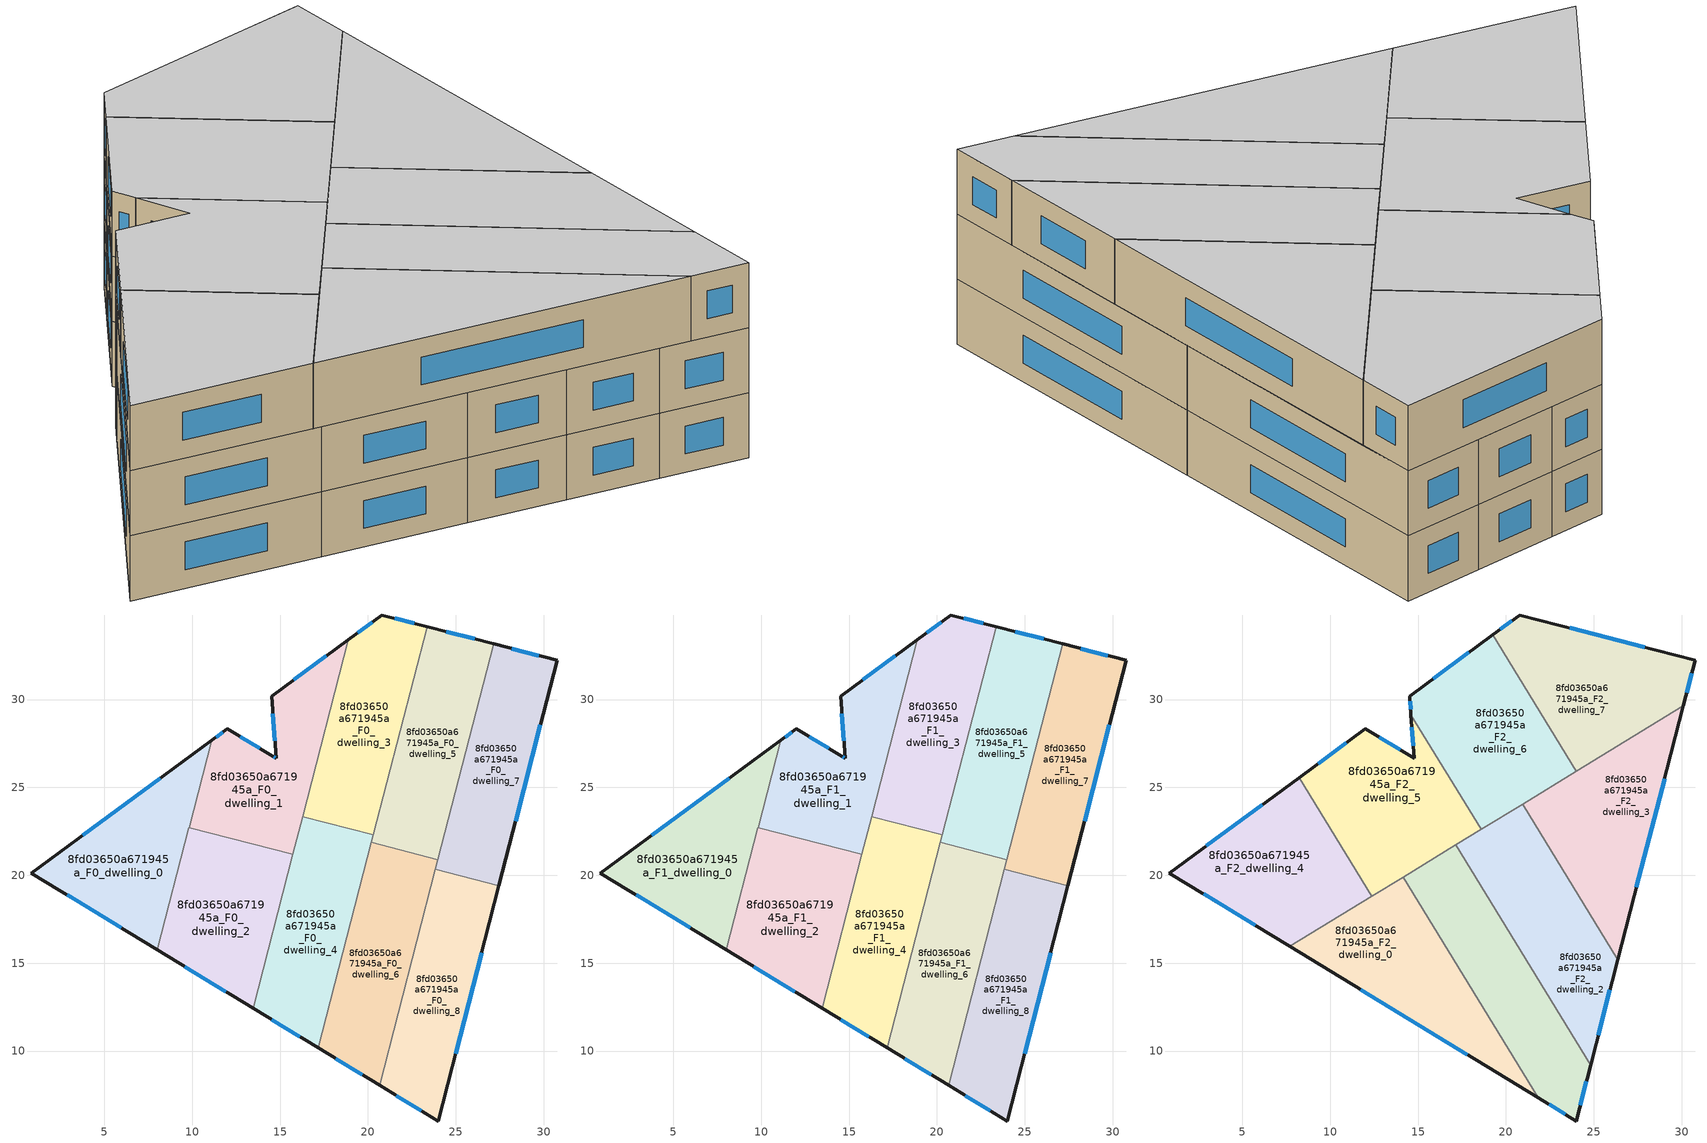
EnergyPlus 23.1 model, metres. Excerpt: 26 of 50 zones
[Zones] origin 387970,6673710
8fd03650a671945a_F0_dwelling_0
 floor ground (EU_floor_Construction): 11.1,27.68 8.03,15.76 0.85,20.13 z0
 wall outside (EU_wall_Construction): 11.1,27.68 0.85,20.13 8.03,15.76 z0:3
 wall to 8fd03650a671945a_F0_dwelling_2 (EU_wall_Construction): 8.03,15.76 9.82,22.71 z0:3
 wall to 8fd03650a671945a_F0_dwelling_1 (EU_wall_Construction): 9.82,22.71 11.1,27.68 z0:3
 window (EU_Window_Construction): 8.17,25.52 3.78,22.29 / 2.9,18.88 5.98,17.01 z0.86:2.14
8fd03650a671945a_F0_dwelling_1
 floor ground (EU_floor_Construction): 18.89,33.41 15.73,21.18 9.82,22.71 11.1,27.68 12.01,28.34 14.58,26.78 14.78,26.65 14.52,30.2 z0
 wall outside (EU_wall_Construction): 18.89,33.41 14.52,30.2 14.78,26.65 14.58,26.78 12.01,28.34 11.1,27.68 z0:3
 wall to 8fd03650a671945a_F0_dwelling_2 (EU_wall_Construction): 9.82,22.71 15.73,21.18 z0:3
 wall to 8fd03650a671945a_F0_dwelling_3 (EU_wall_Construction): 16.29,23.34 18.89,33.41 z0:3
 wall to 8fd03650a671945a_F0_dwelling_4 (EU_wall_Construction): 15.73,21.19 16.29,23.34 z0:3
 window (EU_Window_Construction): 14.72,26.69 14.64,26.74 / 14.6,29.18 14.71,27.66 / 17.64,32.49 15.77,31.11 / 11.75,28.15 11.36,27.87 / 13.84,27.22 12.74,27.9 z0.86:2.14
8fd03650a671945a_F0_dwelling_2
 floor ground (EU_floor_Construction): 15.73,21.18 13.47,12.44 8.03,15.76 9.82,22.71 z0
 wall outside (EU_wall_Construction): 8.03,15.76 13.47,12.44 z0:3
 wall to 8fd03650a671945a_F0_dwelling_4 (EU_wall_Construction): 13.47,12.44 15.73,21.18 z0:3
 window (EU_Window_Construction): 9.58,14.81 11.92,13.39 z0.86:2.14
8fd03650a671945a_F0_dwelling_3
 floor ground (EU_floor_Construction): 23.37,34.14 20.32,22.31 16.29,23.34 18.89,33.41 20.79,34.81 z0
 wall outside (EU_wall_Construction): 23.37,34.14 20.79,34.81 18.89,33.41 z0:3
 wall to 8fd03650a671945a_F0_dwelling_4 (EU_wall_Construction): 16.29,23.34 20.32,22.31 z0:3
 wall to 8fd03650a671945a_F0_dwelling_5 (EU_wall_Construction): 20.32,22.31 23.37,34.14 z0:3
 window (EU_Window_Construction): 20.24,34.41 19.43,33.81 / 22.63,34.33 21.53,34.62 z0.86:2.14
8fd03650a671945a_F0_dwelling_4
 floor ground (EU_floor_Construction): 20.32,22.31 17.18,10.17 13.47,12.44 16.29,23.34 z0
 wall outside (EU_wall_Construction): 13.47,12.44 17.18,10.17 z0:3
 wall to 8fd03650a671945a_F0_dwelling_6 (EU_wall_Construction): 17.18,10.17 20.2,21.87 z0:3
 wall to 8fd03650a671945a_F0_dwelling_5 (EU_wall_Construction): 20.2,21.87 20.32,22.31 z0:3
 window (EU_Window_Construction): 14.53,11.79 16.12,10.82 z0.86:2.14
8fd03650a671945a_F0_dwelling_5
 floor ground (EU_floor_Construction): 27.15,33.17 23.98,20.9 20.2,21.87 23.37,34.14 z0
 wall outside (EU_wall_Construction): 27.15,33.17 23.37,34.14 z0:3
 wall to 8fd03650a671945a_F0_dwelling_6 (EU_wall_Construction): 20.2,21.87 23.98,20.9 z0:3
 wall to 8fd03650a671945a_F0_dwelling_7 (EU_wall_Construction): 23.98,20.9 27.15,33.17 z0:3
 window (EU_Window_Construction): 26.07,33.45 24.45,33.86 z0.86:2.14
8fd03650a671945a_F0_dwelling_6
 floor ground (EU_floor_Construction): 23.98,20.9 20.67,8.05 17.18,10.17 20.2,21.87 z0
 wall outside (EU_wall_Construction): 17.18,10.17 20.67,8.05 z0:3
 wall to 8fd03650a671945a_F0_dwelling_8 (EU_wall_Construction): 20.67,8.05 23.84,20.34 z0:3
 wall to 8fd03650a671945a_F0_dwelling_7 (EU_wall_Construction): 23.84,20.34 23.98,20.9 z0:3
 window (EU_Window_Construction): 18.18,9.57 19.67,8.66 z0.86:2.14
8fd03650a671945a_F0_dwelling_7
 floor ground (EU_floor_Construction): 30.77,32.23 27.45,19.4 23.84,20.34 27.15,33.17 z0
 wall outside (EU_wall_Construction): 27.45,19.4 30.77,32.23 27.15,33.17 z0:3
 wall to 8fd03650a671945a_F0_dwelling_8 (EU_wall_Construction): 23.84,20.34 27.45,19.4 z0:3
 window (EU_Window_Construction): 29.73,32.5 28.18,32.9 / 28.4,23.07 29.82,28.57 z0.86:2.14
8fd03650a671945a_F0_dwelling_8
 floor ground (EU_floor_Construction): 27.45,19.4 24,6.02 20.67,8.05 23.84,20.34 z0
 wall outside (EU_wall_Construction): 20.67,8.05 24,6.02 27.45,19.4 z0:3
 window (EU_Window_Construction): 24.99,9.84 26.47,15.58 / 21.62,7.47 23.05,6.6 z0.86:2.14
8fd03650a671945a_F1_dwelling_0
 floor to 8fd03650a671945a_F0_dwelling_0 (EU_floor_Construction): 11.1,27.68 8.03,15.76 0.85,20.13 z3
 wall outside (EU_wall_Construction): 11.1,27.68 0.85,20.13 8.03,15.76 z3:6
 wall to 8fd03650a671945a_F1_dwelling_2 (EU_wall_Construction): 8.03,15.76 9.82,22.71 z3:6
 wall to 8fd03650a671945a_F1_dwelling_1 (EU_wall_Construction): 9.82,22.71 11.1,27.68 z3:6
 window (EU_Window_Construction): 8.17,25.52 3.78,22.29 / 2.9,18.88 5.98,17.01 z3.86:5.14
8fd03650a671945a_F1_dwelling_1
 floor to 8fd03650a671945a_F0_dwelling_1 (EU_floor_Construction): 18.89,33.41 15.73,21.18 9.82,22.71 11.1,27.68 12.01,28.34 14.58,26.78 14.78,26.65 14.52,30.2 z3
 wall outside (EU_wall_Construction): 18.89,33.41 14.52,30.2 14.78,26.65 14.58,26.78 12.01,28.34 11.1,27.68 z3:6
 wall to 8fd03650a671945a_F1_dwelling_2 (EU_wall_Construction): 9.82,22.71 15.73,21.18 z3:6
 wall to 8fd03650a671945a_F1_dwelling_3 (EU_wall_Construction): 16.29,23.34 18.89,33.41 z3:6
 wall to 8fd03650a671945a_F1_dwelling_4 (EU_wall_Construction): 15.73,21.19 16.29,23.34 z3:6
 window (EU_Window_Construction): 14.72,26.69 14.64,26.74 / 14.6,29.18 14.71,27.66 / 17.64,32.49 15.77,31.11 / 11.75,28.15 11.36,27.87 / 13.84,27.22 12.74,27.9 z3.86:5.14
8fd03650a671945a_F1_dwelling_2
 floor to 8fd03650a671945a_F0_dwelling_2 (EU_floor_Construction): 15.73,21.18 13.47,12.44 8.03,15.76 9.82,22.71 z3
 wall outside (EU_wall_Construction): 8.03,15.76 13.47,12.44 z3:6
 wall to 8fd03650a671945a_F1_dwelling_4 (EU_wall_Construction): 13.47,12.44 15.73,21.18 z3:6
 window (EU_Window_Construction): 9.58,14.81 11.92,13.39 z3.86:5.14
8fd03650a671945a_F1_dwelling_3
 floor to 8fd03650a671945a_F0_dwelling_3 (EU_floor_Construction): 23.37,34.14 20.32,22.31 16.29,23.34 18.89,33.41 20.79,34.81 z3
 wall outside (EU_wall_Construction): 23.37,34.14 20.79,34.81 18.89,33.41 z3:6
 wall to 8fd03650a671945a_F1_dwelling_4 (EU_wall_Construction): 16.29,23.34 20.32,22.31 z3:6
 wall to 8fd03650a671945a_F1_dwelling_5 (EU_wall_Construction): 20.32,22.31 23.37,34.14 z3:6
 window (EU_Window_Construction): 20.24,34.41 19.43,33.81 / 22.63,34.33 21.53,34.62 z3.86:5.14
 ceiling adiabatic (EU_roof_Construction): 20.32,22.31 20.73,23.91 18.76,22.71 z6; 18.49,22.78 16.84,25.48 16.29,23.34 z6
8fd03650a671945a_F1_dwelling_4
 floor to 8fd03650a671945a_F0_dwelling_4 (EU_floor_Construction): 20.32,22.31 17.18,10.17 13.47,12.44 16.29,23.34 z3
 wall outside (EU_wall_Construction): 13.47,12.44 17.18,10.17 z3:6
 wall to 8fd03650a671945a_F1_dwelling_6 (EU_wall_Construction): 17.18,10.17 20.2,21.87 z3:6
 wall to 8fd03650a671945a_F1_dwelling_5 (EU_wall_Construction): 20.2,21.87 20.32,22.31 z3:6
 window (EU_Window_Construction): 14.53,11.79 16.12,10.82 z3.86:5.14
 ceiling adiabatic (EU_roof_Construction): 18.05,13.53 19.27,18.27 17.16,21.73 15.63,20.8 15.03,18.47 z6
8fd03650a671945a_F1_dwelling_5
 floor to 8fd03650a671945a_F0_dwelling_5 (EU_floor_Construction): 27.15,33.17 23.98,20.9 20.2,21.87 23.37,34.14 z3
 wall outside (EU_wall_Construction): 27.15,33.17 23.37,34.14 z3:6
 wall to 8fd03650a671945a_F1_dwelling_6 (EU_wall_Construction): 20.2,21.87 23.98,20.9 z3:6
 wall to 8fd03650a671945a_F1_dwelling_7 (EU_wall_Construction): 23.98,20.9 27.15,33.17 z3:6
 window (EU_Window_Construction): 26.07,33.45 24.45,33.86 z3.86:5.14
8fd03650a671945a_F1_dwelling_6
 floor to 8fd03650a671945a_F0_dwelling_6 (EU_floor_Construction): 23.98,20.9 20.67,8.05 17.18,10.17 20.2,21.87 z3
 wall outside (EU_wall_Construction): 17.18,10.17 20.67,8.05 z3:6
 wall to 8fd03650a671945a_F1_dwelling_8 (EU_wall_Construction): 20.67,8.05 23.84,20.34 z3:6
 wall to 8fd03650a671945a_F1_dwelling_7 (EU_wall_Construction): 23.84,20.34 23.98,20.9 z3:6
 window (EU_Window_Construction): 18.18,9.57 19.67,8.66 z3.86:5.14
 ceiling adiabatic (EU_roof_Construction): 23.65,19.62 23.98,20.9 22.66,21.24 z6
8fd03650a671945a_F1_dwelling_7
 floor to 8fd03650a671945a_F0_dwelling_7 (EU_floor_Construction): 30.77,32.23 27.45,19.4 23.84,20.34 27.15,33.17 z3
 wall outside (EU_wall_Construction): 27.45,19.4 30.77,32.23 27.15,33.17 z3:6
 wall to 8fd03650a671945a_F1_dwelling_8 (EU_wall_Construction): 23.84,20.34 27.45,19.4 z3:6
 window (EU_Window_Construction): 29.73,32.5 28.18,32.9 / 28.4,23.07 29.82,28.57 z3.86:5.14
8fd03650a671945a_F1_dwelling_8
 floor to 8fd03650a671945a_F0_dwelling_8 (EU_floor_Construction): 27.45,19.4 24,6.02 20.67,8.05 23.84,20.34 z3
 wall outside (EU_wall_Construction): 20.67,8.05 24,6.02 27.45,19.4 z3:6
 window (EU_Window_Construction): 24.99,9.84 26.47,15.58 / 21.62,7.47 23.05,6.6 z3.86:5.14
8fd03650a671945a_F2_dwelling_0
 floor to 8fd03650a671945a_F1_dwelling_2 (EU_floor_Construction): 14.16,19.9 15.03,18.47 13.47,12.44 8.03,15.76 8.15,16.22 z6
 floor to 8fd03650a671945a_F1_dwelling_4 (EU_floor_Construction): 15.03,18.47 18.05,13.53 17.18,10.18 13.47,12.44 z6
 floor to 8fd03650a671945a_F1_dwelling_0 (EU_floor_Construction): 8.15,16.22 8.03,15.76 7.71,15.95 z6
 floor to 8fd03650a671945a_F1_dwelling_6 (EU_floor_Construction): 18.05,13.53 20.89,8.89 20.67,8.05 17.18,10.18 z6
 floor to 8fd03650a671945a_F1_dwelling_8 (EU_floor_Construction): 20.89,8.89 21.84,7.34 20.67,8.05 z6
 wall outside (EU_wall_Construction): 7.71,15.95 21.84,7.34 z6:9
 wall to 8fd03650a671945a_F2_dwelling_1 (EU_wall_Construction): 21.84,7.34 14.16,19.9 z6:9
 wall to 8fd03650a671945a_F2_dwelling_4 (EU_wall_Construction): 12.37,18.8 7.71,15.95 z6:9
 wall to 8fd03650a671945a_F2_dwelling_5 (EU_wall_Construction): 14.16,19.9 12.37,18.8 z6:9
 window (EU_Window_Construction): 11.74,13.49 17.8,9.8 z6.86:8.14
 ceiling to 8fd03650a671945a_F3_dwelling_0 (EU_floor_Construction): 21.84,7.34 14.16,19.9 7.71,15.95 z9
8fd03650a671945a_F2_dwelling_1
 floor to 8fd03650a671945a_F1_dwelling_6 (EU_floor_Construction): 19.27,18.27 22.11,13.63 20.89,8.89 18.05,13.53 z6
 floor to 8fd03650a671945a_F1_dwelling_8 (EU_floor_Construction): 22.11,13.63 24.82,9.2 24,6.02 21.84,7.34 20.89,8.89 z6
 floor to 8fd03650a671945a_F1_dwelling_2 (EU_floor_Construction): 15.63,20.8 15.03,18.47 14.16,19.9 z6
 floor adiabatic (EU_floor_Construction): 17.16,21.73 19.27,18.27 18.05,13.53 15.03,18.47 15.63,20.8 14.16,19.9 z6
 wall outside (EU_wall_Construction): 21.84,7.34 24,6.02 24.82,9.2 z6:9
 wall to 8fd03650a671945a_F2_dwelling_2 (EU_wall_Construction): 24.82,9.2 17.16,21.73 z6:9
 wall to 8fd03650a671945a_F2_dwelling_5 (EU_wall_Construction): 17.16,21.73 14.16,19.9 z6:9
 window (EU_Window_Construction): 22.45,6.96 23.38,6.4 / 24.23,6.93 24.58,8.29 z6.86:8.14
 ceiling to 8fd03650a671945a_F3_dwelling_1 (EU_floor_Construction): 24,6.02 24.82,9.2 17.16,21.73 14.16,19.9 21.84,7.34 z9
8fd03650a671945a_F2_dwelling_2
 floor to 8fd03650a671945a_F1_dwelling_8 (EU_floor_Construction): 23.65,19.62 26.36,15.19 24.82,9.2 22.11,13.63 z6
 floor to 8fd03650a671945a_F1_dwelling_6 (EU_floor_Construction): 22.66,21.24 23.65,19.62 22.11,13.63 19.27,18.27 20.2,21.87 z6
 floor to 8fd03650a671945a_F1_dwelling_4 (EU_floor_Construction): 20.32,22.31 19.27,18.27 17.16,21.73 18.76,22.71 z6
 floor to 8fd03650a671945a_F1_dwelling_5 (EU_floor_Construction): 20.95,24.05 22.66,21.24 20.2,21.87 20.73,23.91 z6
 floor adiabatic (EU_floor_Construction): 20.95,24.05 20.73,23.91 20.32,22.31 18.76,22.71 z6
 wall outside (EU_wall_Construction): 24.82,9.2 26.36,15.18 z6:9
 wall to 8fd03650a671945a_F2_dwelling_3 (EU_wall_Construction): 26.36,15.18 20.95,24.05 z6:9
 wall to 8fd03650a671945a_F2_dwelling_6 (EU_wall_Construction): 20.95,24.05 18.59,22.61 z6:9
 wall to 8fd03650a671945a_F2_dwelling_5 (EU_wall_Construction): 18.59,22.61 17.16,21.73 z6:9
 window (EU_Window_Construction): 25.26,10.91 25.92,13.47 z6.86:8.14
 ceiling to 8fd03650a671945a_F3_dwelling_2 (EU_floor_Construction): 24.82,9.2 26.36,15.18 20.95,24.05 17.16,21.73 z9
8fd03650a671945a_F2_dwelling_3
 floor to 8fd03650a671945a_F1_dwelling_7 (EU_floor_Construction): 30.09,29.63 27.45,19.4 23.84,20.34 25.52,26.84 z6
 floor to 8fd03650a671945a_F1_dwelling_8 (EU_floor_Construction): 27.45,19.4 26.36,15.19 23.65,19.62 23.84,20.34 z6
 floor to 8fd03650a671945a_F1_dwelling_5 (EU_floor_Construction): 25.52,26.84 23.98,20.9 22.66,21.24 20.95,24.05 z6
 floor adiabatic (EU_floor_Construction): 23.98,20.9 23.65,19.62 22.66,21.24 z6
 wall outside (EU_wall_Construction): 26.36,15.18 30.09,29.63 z6:9
 wall to 8fd03650a671945a_F2_dwelling_7 (EU_wall_Construction): 30.09,29.63 23.99,25.91 z6:9
 wall to 8fd03650a671945a_F2_dwelling_6 (EU_wall_Construction): 23.99,25.91 20.95,24.05 z6:9
 window (EU_Window_Construction): 27.43,19.31 29.03,25.51 z6.86:8.14
 ceiling to 8fd03650a671945a_F3_dwelling_3 (EU_floor_Construction): 26.36,15.18 30.09,29.63 20.95,24.05 z9
8fd03650a671945a_F2_dwelling_4
 floor to 8fd03650a671945a_F1_dwelling_0 (EU_floor_Construction): 8.23,25.56 9.87,22.89 8.15,16.22 7.71,15.95 0.85,20.13 z6
 floor to 8fd03650a671945a_F1_dwelling_2 (EU_floor_Construction): 10.01,22.66 12.37,18.8 8.15,16.22 9.82,22.71 z6
 floor to 8fd03650a671945a_F1_dwelling_1 (EU_floor_Construction): 9.87,22.89 10.01,22.66 9.82,22.71 z6
 wall outside (EU_wall_Construction): 8.23,25.56 0.85,20.13 7.71,15.95 z6:9
 wall to 8fd03650a671945a_F2_dwelling_5 (EU_wall_Construction): 12.37,18.8 8.23,25.56 z6:9
 window (EU_Window_Construction): 2.81,18.94 5.75,17.15 / 6.12,24.01 2.96,21.68 z6.86:8.14
 ceiling to 8fd03650a671945a_F3_dwelling_4 (EU_floor_Construction): 12.37,18.8 8.23,25.56 0.85,20.13 7.71,15.95 z9
8fd03650a671945a_F2_dwelling_5
 floor to 8fd03650a671945a_F1_dwelling_1 (EU_floor_Construction): 14.6,29.14 16.84,25.48 15.73,21.18 10.01,22.66 9.87,22.89 11.1,27.68 12.01,28.34 14.78,26.65 z6
 floor to 8fd03650a671945a_F1_dwelling_0 (EU_floor_Construction): 11.1,27.68 9.87,22.89 8.23,25.56 z6
 floor to 8fd03650a671945a_F1_dwelling_2 (EU_floor_Construction): 15.73,21.18 15.63,20.8 12.37,18.8 10.01,22.66 z6
 floor to 8fd03650a671945a_F1_dwelling_4 (EU_floor_Construction): 18.49,22.78 18.59,22.61 15.63,20.8 16.29,23.34 z6
 floor adiabatic (EU_floor_Construction): 16.84,25.48 18.49,22.78 16.29,23.34 z6
 wall outside (EU_wall_Construction): 14.6,29.14 14.78,26.65 12.01,28.34 8.23,25.56 z6:9
 wall to 8fd03650a671945a_F2_dwelling_6 (EU_wall_Construction): 18.59,22.61 14.6,29.14 z6:9
 window (EU_Window_Construction): 10.93,27.55 9.31,26.36 / 13.99,27.14 12.8,27.86 / 14.65,28.43 14.73,27.36 z6.86:8.14
 ceiling to 8fd03650a671945a_F3_dwelling_5 (EU_floor_Construction): 18.59,22.61 14.6,29.14 14.78,26.65 12.01,28.34 8.23,25.56 12.37,18.8 z9
8fd03650a671945a_F2_dwelling_6
 floor to 8fd03650a671945a_F1_dwelling_3 (EU_floor_Construction): 19.24,33.67 22.06,29.07 20.73,23.91 18.76,22.71 18.49,22.78 16.84,25.48 18.88,33.41 z6
 floor to 8fd03650a671945a_F1_dwelling_1 (EU_floor_Construction): 18.88,33.41 16.84,25.48 14.6,29.14 14.52,30.2 z6
 floor to 8fd03650a671945a_F1_dwelling_5 (EU_floor_Construction): 22.06,29.07 23.99,25.91 20.73,23.91 z6
 floor to 8fd03650a671945a_F1_dwelling_4 (EU_floor_Construction): 18.76,22.71 18.59,22.61 18.49,22.78 z6
 wall outside (EU_wall_Construction): 19.24,33.67 14.52,30.2 14.6,29.14 z6:9
 wall to 8fd03650a671945a_F2_dwelling_7 (EU_wall_Construction): 23.99,25.91 19.24,33.67 z6:9
 window (EU_Window_Construction): 14.54,29.89 14.58,29.44 / 17.9,32.68 15.87,31.19 z6.86:8.14
 ceiling to 8fd03650a671945a_F3_dwelling_6 (EU_floor_Construction): 23.99,25.91 19.24,33.67 14.52,30.2 14.6,29.14 18.59,22.61 z9
8fd03650a671945a_F2_dwelling_7
 floor to 8fd03650a671945a_F1_dwelling_5 (EU_floor_Construction): 27.15,33.17 25.52,26.84 23.99,25.91 22.06,29.07 23.37,34.14 z6
 floor to 8fd03650a671945a_F1_dwelling_3 (EU_floor_Construction): 23.37,34.14 22.06,29.07 19.24,33.67 20.79,34.81 z6
 floor to 8fd03650a671945a_F1_dwelling_7 (EU_floor_Construction): 30.77,32.23 30.09,29.63 25.52,26.84 27.15,33.17 z6
 wall outside (EU_wall_Construction): 30.09,29.63 30.77,32.23 20.79,34.81 19.24,33.67 z6:9
 window (EU_Window_Construction): 20.35,34.49 19.69,34 / 27.91,32.97 23.64,34.07 / 30.29,30.38 30.57,31.49 z6.86:8.14
 ceiling to 8fd03650a671945a_F3_dwelling_7 (EU_floor_Construction): 30.09,29.63 30.77,32.23 20.79,34.81 19.24,33.67 23.99,25.91 z9
[Building]
EU S2 Campaign: North Axis=0; Terrain=City; Solar Distribution=FullExterior
[Site:Location]
Helsinki-Vantaa.AP: Latitude=60.317; Longitude=24.963; Time Zone=2; Elevation=54.6
[SizingPeriod:WeatherFileDays]
AnnualSizingPeriod: Begin Month=1; Begin Day of Month=1; End Month=12; End Day of Month=31; Day of Week for Start Day=Monday; Use Weather File Daylight Saving Period=No; Use Weather File Rain and Snow Indicators=No
[MATERIAL]
EU_InternalMass_Material: Roughness=MediumRough; Thickness=0.1; Conductivity=1; Density=1800; Specific Heat=900; Thermal Absorptance=0.9; Solar Absorptance=0.7; Visible Absorptance=0.7
[MATERIAL:NOMASS] Roughness=MediumRough; Thermal Absorptance=0.9; Solar Absorptance=0.7; Visible Absorptance=0.7
Name | Thermal Resistance
EU_wall_NoMass | 5.91765
EU_roof_NoMass | 11.1778
EU_floor_NoMass | 6.2875
[WINDOWMATERIAL:SIMPLEGLAZINGSYSTEM]
EU_Window_SimpleGlazing: UFactor=0.994035; Solar Heat Gain Coefficient=0.7; Visible Transmittance=0.7
[CONSTRUCTION]
EU_wall_Construction: EU_wall_NoMass
EU_roof_Construction: EU_roof_NoMass
EU_floor_Construction: EU_floor_NoMass
EU_Window_Construction: EU_Window_SimpleGlazing
EU_InternalMass_Construction: EU_InternalMass_Material
[ZONE] Type=1; Multiplier=1; Ceiling Height=autocalculate; Floor Area=autocalculate; Part of Total Floor Area=Yes
Name | Volume
8fd03650a671945a_F0_dwelling_0; 8fd03650a671945a_F1_dwelling_0 | 148.402
8fd03650a671945a_F2_dwelling_0 | 166.961
8fd03650a671945a_F0_dwelling_1; 8fd03650a671945a_F1_dwelling_1 | 148.441
8fd03650a671945a_F2_dwelling_1; 8fd03650a671945a_F2_dwelling_7 | 166.975
8fd03650a671945a_F0_dwelling_2; 8fd03650a671945a_F1_dwelling_2; 8fd03650a671945a_F0_dwelling_8; 8fd03650a671945a_F1_dwelling_8 | 148.425
8fd03650a671945a_F2_dwelling_2 | 166.978
8fd03650a671945a_F0_dwelling_3; 8fd03650a671945a_F1_dwelling_3 | 148.439
8fd03650a671945a_F2_dwelling_3 | 166.969
8fd03650a671945a_F0_dwelling_4; 8fd03650a671945a_F1_dwelling_4 | 148.426
8fd03650a671945a_F2_dwelling_4 | 166.981
8fd03650a671945a_F0_dwelling_5; 8fd03650a671945a_F1_dwelling_5 | 148.417
8fd03650a671945a_F2_dwelling_5 | 166.984
8fd03650a671945a_F0_dwelling_6; 8fd03650a671945a_F1_dwelling_6 | 148.432
8fd03650a671945a_F2_dwelling_6 | 166.971
8fd03650a671945a_F0_dwelling_7; 8fd03650a671945a_F1_dwelling_7 | 148.412
[INTERNALMASS] Construction=EU_InternalMass_Construction
Name | Zone or ZoneList | Surface Area
8fd03650a671945a_F0_dwelling_0_EU_InternalMass | 8fd03650a671945a_F0_dwelling_0 | 49.4775
8fd03650a671945a_F0_dwelling_1_EU_InternalMass | 8fd03650a671945a_F0_dwelling_1 | 49.4796
8fd03650a671945a_F0_dwelling_2_EU_InternalMass | 8fd03650a671945a_F0_dwelling_2 | 49.4735
8fd03650a671945a_F0_dwelling_3_EU_InternalMass | 8fd03650a671945a_F0_dwelling_3 | 49.4792
8fd03650a671945a_F0_dwelling_4_EU_InternalMass | 8fd03650a671945a_F0_dwelling_4 | 49.476
8fd03650a671945a_F0_dwelling_5_EU_InternalMass | 8fd03650a671945a_F0_dwelling_5 | 49.4732
8fd03650a671945a_F0_dwelling_6_EU_InternalMass | 8fd03650a671945a_F0_dwelling_6 | 49.476
8fd03650a671945a_F0_dwelling_7_EU_InternalMass | 8fd03650a671945a_F0_dwelling_7 | 49.471
8fd03650a671945a_F0_dwelling_8_EU_InternalMass | 8fd03650a671945a_F0_dwelling_8 | 49.4753
8fd03650a671945a_F1_dwelling_0_EU_InternalMass | 8fd03650a671945a_F1_dwelling_0 | 49.4775
8fd03650a671945a_F1_dwelling_1_EU_InternalMass | 8fd03650a671945a_F1_dwelling_1 | 49.4796
8fd03650a671945a_F1_dwelling_2_EU_InternalMass | 8fd03650a671945a_F1_dwelling_2 | 49.4735
8fd03650a671945a_F1_dwelling_3_EU_InternalMass | 8fd03650a671945a_F1_dwelling_3 | 49.4792
8fd03650a671945a_F1_dwelling_4_EU_InternalMass | 8fd03650a671945a_F1_dwelling_4 | 49.476
8fd03650a671945a_F1_dwelling_5_EU_InternalMass | 8fd03650a671945a_F1_dwelling_5 | 49.4732
8fd03650a671945a_F1_dwelling_6_EU_InternalMass | 8fd03650a671945a_F1_dwelling_6 | 49.476
8fd03650a671945a_F1_dwelling_7_EU_InternalMass | 8fd03650a671945a_F1_dwelling_7 | 49.471
8fd03650a671945a_F1_dwelling_8_EU_InternalMass | 8fd03650a671945a_F1_dwelling_8 | 49.4753
8fd03650a671945a_F2_dwelling_0_EU_InternalMass | 8fd03650a671945a_F2_dwelling_0 | 55.6535
8fd03650a671945a_F2_dwelling_1_EU_InternalMass | 8fd03650a671945a_F2_dwelling_1 | 55.6585
8fd03650a671945a_F2_dwelling_2_EU_InternalMass | 8fd03650a671945a_F2_dwelling_2 | 55.6594
8fd03650a671945a_F2_dwelling_3_EU_InternalMass | 8fd03650a671945a_F2_dwelling_3 | 55.6564
8fd03650a671945a_F2_dwelling_4_EU_InternalMass | 8fd03650a671945a_F2_dwelling_4 | 55.6601
8fd03650a671945a_F2_dwelling_5_EU_InternalMass | 8fd03650a671945a_F2_dwelling_5 | 55.6613
8fd03650a671945a_F2_dwelling_6_EU_InternalMass | 8fd03650a671945a_F2_dwelling_6 | 55.6567
8fd03650a671945a_F2_dwelling_7_EU_InternalMass | 8fd03650a671945a_F2_dwelling_7 | 55.6586
[OTHEREQUIPMENT] Fuel Type=Electricity; Design Level Calculation Method=Watts/Area; Power per Zone Floor Area=1; Fraction Latent=0; Fraction Radiant=0; Fraction Lost=0; Carbon Dioxide Generation Rate=0; EndUse Subcategory=EU_Step8_InternalGains
Name | Zone or ZoneList or Space or SpaceList | Schedule
EU_Step8_InternalGain_8fd03650a671945a_F0_dwelling_0_f000 | 8fd03650a671945a_F0_dwelling_0 | EU_Step8_GainSchedule_8fd03650a671945a_F0_dwelling_0_f000
EU_Step8_InternalGain_8fd03650a671945a_F0_dwelling_1_f000 | 8fd03650a671945a_F0_dwelling_1 | EU_Step8_GainSchedule_8fd03650a671945a_F0_dwelling_1_f000
EU_Step8_InternalGain_8fd03650a671945a_F0_dwelling_2_f000 | 8fd03650a671945a_F0_dwelling_2 | EU_Step8_GainSchedule_8fd03650a671945a_F0_dwelling_2_f000
EU_Step8_InternalGain_8fd03650a671945a_F0_dwelling_3_f000 | 8fd03650a671945a_F0_dwelling_3 | EU_Step8_GainSchedule_8fd03650a671945a_F0_dwelling_3_f000
EU_Step8_InternalGain_8fd03650a671945a_F0_dwelling_4_f000 | 8fd03650a671945a_F0_dwelling_4 | EU_Step8_GainSchedule_8fd03650a671945a_F0_dwelling_4_f000
EU_Step8_InternalGain_8fd03650a671945a_F0_dwelling_5_f000 | 8fd03650a671945a_F0_dwelling_5 | EU_Step8_GainSchedule_8fd03650a671945a_F0_dwelling_5_f000
EU_Step8_InternalGain_8fd03650a671945a_F0_dwelling_6_f000 | 8fd03650a671945a_F0_dwelling_6 | EU_Step8_GainSchedule_8fd03650a671945a_F0_dwelling_6_f000
EU_Step8_InternalGain_8fd03650a671945a_F0_dwelling_7_f000 | 8fd03650a671945a_F0_dwelling_7 | EU_Step8_GainSchedule_8fd03650a671945a_F0_dwelling_7_f000
EU_Step8_InternalGain_8fd03650a671945a_F0_dwelling_8_f000 | 8fd03650a671945a_F0_dwelling_8 | EU_Step8_GainSchedule_8fd03650a671945a_F0_dwelling_8_f000
EU_Step8_InternalGain_8fd03650a671945a_F1_dwelling_0_f000 | 8fd03650a671945a_F1_dwelling_0 | EU_Step8_GainSchedule_8fd03650a671945a_F1_dwelling_0_f000
EU_Step8_InternalGain_8fd03650a671945a_F1_dwelling_1_f000 | 8fd03650a671945a_F1_dwelling_1 | EU_Step8_GainSchedule_8fd03650a671945a_F1_dwelling_1_f000
EU_Step8_InternalGain_8fd03650a671945a_F1_dwelling_2_f000 | 8fd03650a671945a_F1_dwelling_2 | EU_Step8_GainSchedule_8fd03650a671945a_F1_dwelling_2_f000
EU_Step8_InternalGain_8fd03650a671945a_F1_dwelling_3_f000 | 8fd03650a671945a_F1_dwelling_3 | EU_Step8_GainSchedule_8fd03650a671945a_F1_dwelling_3_f000
EU_Step8_InternalGain_8fd03650a671945a_F1_dwelling_4_f000 | 8fd03650a671945a_F1_dwelling_4 | EU_Step8_GainSchedule_8fd03650a671945a_F1_dwelling_4_f000
EU_Step8_InternalGain_8fd03650a671945a_F1_dwelling_5_f000 | 8fd03650a671945a_F1_dwelling_5 | EU_Step8_GainSchedule_8fd03650a671945a_F1_dwelling_5_f000
EU_Step8_InternalGain_8fd03650a671945a_F1_dwelling_6_f000 | 8fd03650a671945a_F1_dwelling_6 | EU_Step8_GainSchedule_8fd03650a671945a_F1_dwelling_6_f000
EU_Step8_InternalGain_8fd03650a671945a_F1_dwelling_7_f000 | 8fd03650a671945a_F1_dwelling_7 | EU_Step8_GainSchedule_8fd03650a671945a_F1_dwelling_7_f000
EU_Step8_InternalGain_8fd03650a671945a_F1_dwelling_8_f000 | 8fd03650a671945a_F1_dwelling_8 | EU_Step8_GainSchedule_8fd03650a671945a_F1_dwelling_8_f000
EU_Step8_InternalGain_8fd03650a671945a_F2_dwelling_0_f000 | 8fd03650a671945a_F2_dwelling_0 | EU_Step8_GainSchedule_8fd03650a671945a_F2_dwelling_0_f000
EU_Step8_InternalGain_8fd03650a671945a_F2_dwelling_1_f000 | 8fd03650a671945a_F2_dwelling_1 | EU_Step8_GainSchedule_8fd03650a671945a_F2_dwelling_1_f000
EU_Step8_InternalGain_8fd03650a671945a_F2_dwelling_2_f000 | 8fd03650a671945a_F2_dwelling_2 | EU_Step8_GainSchedule_8fd03650a671945a_F2_dwelling_2_f000
EU_Step8_InternalGain_8fd03650a671945a_F2_dwelling_3_f000 | 8fd03650a671945a_F2_dwelling_3 | EU_Step8_GainSchedule_8fd03650a671945a_F2_dwelling_3_f000
EU_Step8_InternalGain_8fd03650a671945a_F2_dwelling_4_f000 | 8fd03650a671945a_F2_dwelling_4 | EU_Step8_GainSchedule_8fd03650a671945a_F2_dwelling_4_f000
EU_Step8_InternalGain_8fd03650a671945a_F2_dwelling_5_f000 | 8fd03650a671945a_F2_dwelling_5 | EU_Step8_GainSchedule_8fd03650a671945a_F2_dwelling_5_f000
EU_Step8_InternalGain_8fd03650a671945a_F2_dwelling_6_f000 | 8fd03650a671945a_F2_dwelling_6 | EU_Step8_GainSchedule_8fd03650a671945a_F2_dwelling_6_f000
EU_Step8_InternalGain_8fd03650a671945a_F2_dwelling_7_f000 | 8fd03650a671945a_F2_dwelling_7 | EU_Step8_GainSchedule_8fd03650a671945a_F2_dwelling_7_f000
[ZONEVENTILATION:DESIGNFLOWRATE] Schedule=EU_AlwaysOn; Design Flow Rate Calculation Method=AirChanges/Hour; Air Changes per Hour=0.596421; Ventilation Type=Natural; Fan Pressure Rise=0; Fan Total Efficiency=1; Constant Term Coefficient=1; Temperature Term Coefficient=0; Velocity Term Coefficient=0; Velocity Squared Term Coefficient=0; Minimum Indoor Temperature=-100; Maximum Indoor Temperature=100; Delta Temperature=-100; Minimum Outdoor Temperature=-100; Maximum Outdoor Temperature=100; Maximum Wind Speed=40
Name | Zone or ZoneList or Space or SpaceList
EU_ConstantAir_8fd03650a671945a_F0_dwelling_0 | 8fd03650a671945a_F0_dwelling_0
EU_ConstantAir_8fd03650a671945a_F0_dwelling_1 | 8fd03650a671945a_F0_dwelling_1
EU_ConstantAir_8fd03650a671945a_F0_dwelling_2 | 8fd03650a671945a_F0_dwelling_2
EU_ConstantAir_8fd03650a671945a_F0_dwelling_3 | 8fd03650a671945a_F0_dwelling_3
EU_ConstantAir_8fd03650a671945a_F0_dwelling_4 | 8fd03650a671945a_F0_dwelling_4
EU_ConstantAir_8fd03650a671945a_F0_dwelling_5 | 8fd03650a671945a_F0_dwelling_5
EU_ConstantAir_8fd03650a671945a_F0_dwelling_6 | 8fd03650a671945a_F0_dwelling_6
EU_ConstantAir_8fd03650a671945a_F0_dwelling_7 | 8fd03650a671945a_F0_dwelling_7
EU_ConstantAir_8fd03650a671945a_F0_dwelling_8 | 8fd03650a671945a_F0_dwelling_8
EU_ConstantAir_8fd03650a671945a_F1_dwelling_0 | 8fd03650a671945a_F1_dwelling_0
EU_ConstantAir_8fd03650a671945a_F1_dwelling_1 | 8fd03650a671945a_F1_dwelling_1
EU_ConstantAir_8fd03650a671945a_F1_dwelling_2 | 8fd03650a671945a_F1_dwelling_2
EU_ConstantAir_8fd03650a671945a_F1_dwelling_3 | 8fd03650a671945a_F1_dwelling_3
EU_ConstantAir_8fd03650a671945a_F1_dwelling_4 | 8fd03650a671945a_F1_dwelling_4
EU_ConstantAir_8fd03650a671945a_F1_dwelling_5 | 8fd03650a671945a_F1_dwelling_5
EU_ConstantAir_8fd03650a671945a_F1_dwelling_6 | 8fd03650a671945a_F1_dwelling_6
EU_ConstantAir_8fd03650a671945a_F1_dwelling_7 | 8fd03650a671945a_F1_dwelling_7
EU_ConstantAir_8fd03650a671945a_F1_dwelling_8 | 8fd03650a671945a_F1_dwelling_8
EU_ConstantAir_8fd03650a671945a_F2_dwelling_0 | 8fd03650a671945a_F2_dwelling_0
EU_ConstantAir_8fd03650a671945a_F2_dwelling_1 | 8fd03650a671945a_F2_dwelling_1
EU_ConstantAir_8fd03650a671945a_F2_dwelling_2 | 8fd03650a671945a_F2_dwelling_2
EU_ConstantAir_8fd03650a671945a_F2_dwelling_3 | 8fd03650a671945a_F2_dwelling_3
EU_ConstantAir_8fd03650a671945a_F2_dwelling_4 | 8fd03650a671945a_F2_dwelling_4
EU_ConstantAir_8fd03650a671945a_F2_dwelling_5 | 8fd03650a671945a_F2_dwelling_5
EU_ConstantAir_8fd03650a671945a_F2_dwelling_6 | 8fd03650a671945a_F2_dwelling_6
EU_ConstantAir_8fd03650a671945a_F2_dwelling_7 | 8fd03650a671945a_F2_dwelling_7
[HVACTEMPLATE:THERMOSTAT] Constant Heating Setpoint=20; Constant Cooling Setpoint=50
EU_HeatOnly_8fd03650a671945a_F0_dwelling_0; EU_HeatOnly_8fd03650a671945a_F0_dwelling_1; EU_HeatOnly_8fd03650a671945a_F0_dwelling_2; EU_HeatOnly_8fd03650a671945a_F0_dwelling_3; EU_HeatOnly_8fd03650a671945a_F0_dwelling_4; EU_HeatOnly_8fd03650a671945a_F0_dwelling_5; EU_HeatOnly_8fd03650a671945a_F0_dwelling_6; EU_HeatOnly_8fd03650a671945a_F0_dwelling_7; EU_HeatOnly_8fd03650a671945a_F0_dwelling_8; EU_HeatOnly_8fd03650a671945a_F1_dwelling_0; EU_HeatOnly_8fd03650a671945a_F1_dwelling_1; EU_HeatOnly_8fd03650a671945a_F1_dwelling_2; EU_HeatOnly_8fd03650a671945a_F1_dwelling_3; EU_HeatOnly_8fd03650a671945a_F1_dwelling_4; EU_HeatOnly_8fd03650a671945a_F1_dwelling_5; EU_HeatOnly_8fd03650a671945a_F1_dwelling_6; EU_HeatOnly_8fd03650a671945a_F1_dwelling_7; EU_HeatOnly_8fd03650a671945a_F1_dwelling_8; EU_HeatOnly_8fd03650a671945a_F2_dwelling_0; EU_HeatOnly_8fd03650a671945a_F2_dwelling_1; EU_HeatOnly_8fd03650a671945a_F2_dwelling_2; EU_HeatOnly_8fd03650a671945a_F2_dwelling_3; EU_HeatOnly_8fd03650a671945a_F2_dwelling_4; EU_HeatOnly_8fd03650a671945a_F2_dwelling_5; EU_HeatOnly_8fd03650a671945a_F2_dwelling_6; EU_HeatOnly_8fd03650a671945a_F2_dwelling_7; EU_HeatOnly_8fd03650a671945a_F3_dwelling_0; EU_HeatOnly_8fd03650a671945a_F3_dwelling_1; EU_HeatOnly_8fd03650a671945a_F3_dwelling_2; EU_HeatOnly_8fd03650a671945a_F3_dwelling_3; EU_HeatOnly_8fd03650a671945a_F3_dwelling_4; EU_HeatOnly_8fd03650a671945a_F3_dwelling_5; EU_HeatOnly_8fd03650a671945a_F3_dwelling_6; EU_HeatOnly_8fd03650a671945a_F3_dwelling_7; EU_HeatOnly_8fd03650a671945a_F4_dwelling_0; EU_HeatOnly_8fd03650a671945a_F4_dwelling_1; EU_HeatOnly_8fd03650a671945a_F4_dwelling_2; EU_HeatOnly_8fd03650a671945a_F4_dwelling_3; EU_HeatOnly_8fd03650a671945a_F4_dwelling_4; EU_HeatOnly_8fd03650a671945a_F4_dwelling_5; EU_HeatOnly_8fd03650a671945a_F4_dwelling_6; EU_HeatOnly_8fd03650a671945a_F4_dwelling_7; EU_HeatOnly_8fd03650a671945a_F5_dwelling_0; EU_HeatOnly_8fd03650a671945a_F5_dwelling_1; EU_HeatOnly_8fd03650a671945a_F5_dwelling_2; EU_HeatOnly_8fd03650a671945a_F5_dwelling_3; EU_HeatOnly_8fd03650a671945a_F5_dwelling_4; EU_HeatOnly_8fd03650a671945a_F5_dwelling_5; EU_HeatOnly_8fd03650a671945a_F5_dwelling_6; EU_HeatOnly_8fd03650a671945a_F5_dwelling_7
[HVACTEMPLATE:ZONE:IDEALLOADSAIRSYSTEM] System Availability Schedule=EU_AlwaysOn; Maximum Heating Supply Air Temperature=50; Minimum Cooling Supply Air Temperature=13; Maximum Heating Supply Air Humidity Ratio=0.0156; Minimum Cooling Supply Air Humidity Ratio=0.0077; Heating Limit=NoLimit; Cooling Limit=NoLimit; Heating Availability Schedule=EU_AlwaysOn; Cooling Availability Schedule=EU_CoolingOff; Dehumidification Control Type=ConstantSensibleHeatRatio; Cooling Sensible Heat Ratio=0.7; Dehumidification Setpoint=60; Humidification Control Type=None; Humidification Setpoint=30; Outdoor Air Method=None; Outdoor Air Flow Rate per Person=0.00944; Outdoor Air Flow Rate per Zone Floor Area=0; Outdoor Air Flow Rate per Zone=0; Demand Controlled Ventilation Type=None; Outdoor Air Economizer Type=NoEconomizer; Heat Recovery Type=None; Sensible Heat Recovery Effectiveness=0.7; Latent Heat Recovery Effectiveness=0.65
Name | Template Thermostat
8fd03650a671945a_F0_dwelling_0 | EU_HeatOnly_8fd03650a671945a_F0_dwelling_0
8fd03650a671945a_F0_dwelling_1 | EU_HeatOnly_8fd03650a671945a_F0_dwelling_1
8fd03650a671945a_F0_dwelling_2 | EU_HeatOnly_8fd03650a671945a_F0_dwelling_2
8fd03650a671945a_F0_dwelling_3 | EU_HeatOnly_8fd03650a671945a_F0_dwelling_3
8fd03650a671945a_F0_dwelling_4 | EU_HeatOnly_8fd03650a671945a_F0_dwelling_4
8fd03650a671945a_F0_dwelling_5 | EU_HeatOnly_8fd03650a671945a_F0_dwelling_5
8fd03650a671945a_F0_dwelling_6 | EU_HeatOnly_8fd03650a671945a_F0_dwelling_6
8fd03650a671945a_F0_dwelling_7 | EU_HeatOnly_8fd03650a671945a_F0_dwelling_7
8fd03650a671945a_F0_dwelling_8 | EU_HeatOnly_8fd03650a671945a_F0_dwelling_8
8fd03650a671945a_F1_dwelling_0 | EU_HeatOnly_8fd03650a671945a_F1_dwelling_0
8fd03650a671945a_F1_dwelling_1 | EU_HeatOnly_8fd03650a671945a_F1_dwelling_1
8fd03650a671945a_F1_dwelling_2 | EU_HeatOnly_8fd03650a671945a_F1_dwelling_2
8fd03650a671945a_F1_dwelling_3 | EU_HeatOnly_8fd03650a671945a_F1_dwelling_3
8fd03650a671945a_F1_dwelling_4 | EU_HeatOnly_8fd03650a671945a_F1_dwelling_4
8fd03650a671945a_F1_dwelling_5 | EU_HeatOnly_8fd03650a671945a_F1_dwelling_5
8fd03650a671945a_F1_dwelling_6 | EU_HeatOnly_8fd03650a671945a_F1_dwelling_6
8fd03650a671945a_F1_dwelling_7 | EU_HeatOnly_8fd03650a671945a_F1_dwelling_7
8fd03650a671945a_F1_dwelling_8 | EU_HeatOnly_8fd03650a671945a_F1_dwelling_8
8fd03650a671945a_F2_dwelling_0 | EU_HeatOnly_8fd03650a671945a_F2_dwelling_0
8fd03650a671945a_F2_dwelling_1 | EU_HeatOnly_8fd03650a671945a_F2_dwelling_1
8fd03650a671945a_F2_dwelling_2 | EU_HeatOnly_8fd03650a671945a_F2_dwelling_2
8fd03650a671945a_F2_dwelling_3 | EU_HeatOnly_8fd03650a671945a_F2_dwelling_3
8fd03650a671945a_F2_dwelling_4 | EU_HeatOnly_8fd03650a671945a_F2_dwelling_4
8fd03650a671945a_F2_dwelling_5 | EU_HeatOnly_8fd03650a671945a_F2_dwelling_5
8fd03650a671945a_F2_dwelling_6 | EU_HeatOnly_8fd03650a671945a_F2_dwelling_6
8fd03650a671945a_F2_dwelling_7 | EU_HeatOnly_8fd03650a671945a_F2_dwelling_7
[SIZING:ZONE] Zone Cooling Design Supply Air Temperature Input Method=SupplyAirTemperature; Zone Cooling Design Supply Air Temperature=13; Zone Heating Design Supply Air Temperature Input Method=SupplyAirTemperature; Zone Heating Design Supply Air Temperature=50; Zone Cooling Design Supply Air Humidity Ratio=0.008; Zone Heating Design Supply Air Humidity Ratio=0.008; Cooling Design Air Flow Method=DesignDay; Cooling Design Air Flow Rate=0; Cooling Minimum Air Flow per Zone Floor Area=0.000762; Cooling Minimum Air Flow=0; Cooling Minimum Air Flow Fraction=0.2; Heating Design Air Flow Method=DesignDay; Heating Design Air Flow Rate=0; Heating Maximum Air Flow per Zone Floor Area=0.002032; Heating Maximum Air Flow=0.141576; Heating Maximum Air Flow Fraction=0.3; Account for Dedicated Outdoor Air System=No; Dedicated Outdoor Air System Control Strategy=NeutralSupplyAir; Dedicated Outdoor Air Low Setpoint Temperature for Design=autosize; Dedicated Outdoor Air High Setpoint Temperature for Design=autosize; Zone Load Sizing Method=Sensible Load Only No Latent Load; Zone Latent Cooling Design Supply Air Humidity Ratio Input Method=HumidityRatioDifference; Zone Cooling Design Supply Air Humidity Ratio Difference=0.005; Zone Latent Heating Design Supply Air Humidity Ratio Input Method=HumidityRatioDifference; Zone Humidification Design Supply Air Humidity Ratio Difference=0.005
8fd03650a671945a_F0_dwelling_0; 8fd03650a671945a_F0_dwelling_1; 8fd03650a671945a_F0_dwelling_2; 8fd03650a671945a_F0_dwelling_3; 8fd03650a671945a_F0_dwelling_4; 8fd03650a671945a_F0_dwelling_5; 8fd03650a671945a_F0_dwelling_6; 8fd03650a671945a_F0_dwelling_7; 8fd03650a671945a_F0_dwelling_8; 8fd03650a671945a_F1_dwelling_0; 8fd03650a671945a_F1_dwelling_1; 8fd03650a671945a_F1_dwelling_2; 8fd03650a671945a_F1_dwelling_3; 8fd03650a671945a_F1_dwelling_4; 8fd03650a671945a_F1_dwelling_5; 8fd03650a671945a_F1_dwelling_6; 8fd03650a671945a_F1_dwelling_7; 8fd03650a671945a_F1_dwelling_8; 8fd03650a671945a_F2_dwelling_0; 8fd03650a671945a_F2_dwelling_1; 8fd03650a671945a_F2_dwelling_2; 8fd03650a671945a_F2_dwelling_3; 8fd03650a671945a_F2_dwelling_4; 8fd03650a671945a_F2_dwelling_5; 8fd03650a671945a_F2_dwelling_6; 8fd03650a671945a_F2_dwelling_7
[SCHEDULE:CONSTANT]
Name | Hourly Value
EU_AlwaysOn | 1
EU_CoolingOff | 0
[SCHEDULE:FILE] Column Number=1; Rows to Skip at Top=0; Number of Hours of Data=8760; Column Separator=Comma; Interpolate to Timestep=No; Minutes per Item=60; Adjust Schedule for Daylight Savings=Yes
Name | File
EU_Step8_GainSchedule_8fd03650a671945a_F0_dwelling_0_f000 | ../../schedules/8fd03650a671945a/8fd03650a671945a_F0_dwelling_0_f000_gain.csv
EU_Step8_GainSchedule_8fd03650a671945a_F0_dwelling_1_f000 | ../../schedules/8fd03650a671945a/8fd03650a671945a_F0_dwelling_1_f000_gain.csv
EU_Step8_GainSchedule_8fd03650a671945a_F0_dwelling_2_f000 | ../../schedules/8fd03650a671945a/8fd03650a671945a_F0_dwelling_2_f000_gain.csv
EU_Step8_GainSchedule_8fd03650a671945a_F0_dwelling_3_f000 | ../../schedules/8fd03650a671945a/8fd03650a671945a_F0_dwelling_3_f000_gain.csv
EU_Step8_GainSchedule_8fd03650a671945a_F0_dwelling_4_f000 | ../../schedules/8fd03650a671945a/8fd03650a671945a_F0_dwelling_4_f000_gain.csv
EU_Step8_GainSchedule_8fd03650a671945a_F0_dwelling_5_f000 | ../../schedules/8fd03650a671945a/8fd03650a671945a_F0_dwelling_5_f000_gain.csv
EU_Step8_GainSchedule_8fd03650a671945a_F0_dwelling_6_f000 | ../../schedules/8fd03650a671945a/8fd03650a671945a_F0_dwelling_6_f000_gain.csv
EU_Step8_GainSchedule_8fd03650a671945a_F0_dwelling_7_f000 | ../../schedules/8fd03650a671945a/8fd03650a671945a_F0_dwelling_7_f000_gain.csv
EU_Step8_GainSchedule_8fd03650a671945a_F0_dwelling_8_f000 | ../../schedules/8fd03650a671945a/8fd03650a671945a_F0_dwelling_8_f000_gain.csv
EU_Step8_GainSchedule_8fd03650a671945a_F1_dwelling_0_f000 | ../../schedules/8fd03650a671945a/8fd03650a671945a_F1_dwelling_0_f000_gain.csv
EU_Step8_GainSchedule_8fd03650a671945a_F1_dwelling_1_f000 | ../../schedules/8fd03650a671945a/8fd03650a671945a_F1_dwelling_1_f000_gain.csv
EU_Step8_GainSchedule_8fd03650a671945a_F1_dwelling_2_f000 | ../../schedules/8fd03650a671945a/8fd03650a671945a_F1_dwelling_2_f000_gain.csv
EU_Step8_GainSchedule_8fd03650a671945a_F1_dwelling_3_f000 | ../../schedules/8fd03650a671945a/8fd03650a671945a_F1_dwelling_3_f000_gain.csv
EU_Step8_GainSchedule_8fd03650a671945a_F1_dwelling_4_f000 | ../../schedules/8fd03650a671945a/8fd03650a671945a_F1_dwelling_4_f000_gain.csv
EU_Step8_GainSchedule_8fd03650a671945a_F1_dwelling_5_f000 | ../../schedules/8fd03650a671945a/8fd03650a671945a_F1_dwelling_5_f000_gain.csv
EU_Step8_GainSchedule_8fd03650a671945a_F1_dwelling_6_f000 | ../../schedules/8fd03650a671945a/8fd03650a671945a_F1_dwelling_6_f000_gain.csv
EU_Step8_GainSchedule_8fd03650a671945a_F1_dwelling_7_f000 | ../../schedules/8fd03650a671945a/8fd03650a671945a_F1_dwelling_7_f000_gain.csv
EU_Step8_GainSchedule_8fd03650a671945a_F1_dwelling_8_f000 | ../../schedules/8fd03650a671945a/8fd03650a671945a_F1_dwelling_8_f000_gain.csv
EU_Step8_GainSchedule_8fd03650a671945a_F2_dwelling_0_f000 | ../../schedules/8fd03650a671945a/8fd03650a671945a_F2_dwelling_0_f000_gain.csv
EU_Step8_GainSchedule_8fd03650a671945a_F2_dwelling_1_f000 | ../../schedules/8fd03650a671945a/8fd03650a671945a_F2_dwelling_1_f000_gain.csv
EU_Step8_GainSchedule_8fd03650a671945a_F2_dwelling_2_f000 | ../../schedules/8fd03650a671945a/8fd03650a671945a_F2_dwelling_2_f000_gain.csv
EU_Step8_GainSchedule_8fd03650a671945a_F2_dwelling_3_f000 | ../../schedules/8fd03650a671945a/8fd03650a671945a_F2_dwelling_3_f000_gain.csv
EU_Step8_GainSchedule_8fd03650a671945a_F2_dwelling_4_f000 | ../../schedules/8fd03650a671945a/8fd03650a671945a_F2_dwelling_4_f000_gain.csv
EU_Step8_GainSchedule_8fd03650a671945a_F2_dwelling_5_f000 | ../../schedules/8fd03650a671945a/8fd03650a671945a_F2_dwelling_5_f000_gain.csv
EU_Step8_GainSchedule_8fd03650a671945a_F2_dwelling_6_f000 | ../../schedules/8fd03650a671945a/8fd03650a671945a_F2_dwelling_6_f000_gain.csv
EU_Step8_GainSchedule_8fd03650a671945a_F2_dwelling_7_f000 | ../../schedules/8fd03650a671945a/8fd03650a671945a_F2_dwelling_7_f000_gain.csv
